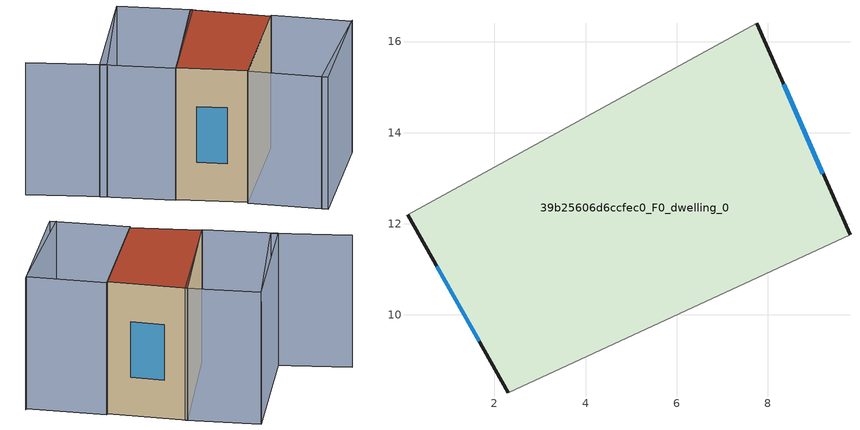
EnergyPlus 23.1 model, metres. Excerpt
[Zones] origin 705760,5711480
39b25606d6ccfec0_F0_dwelling_0
 floor ground (EU_floor_Construction): 7.75,16.41 9.8,11.76 2.3,8.29 0.09,12.2 z0
 wall outside (EU_wall_Construction): 9.8,11.76 7.75,16.41 / 0.09,12.2 2.3,8.29 z0:9
 wall adiabatic (EU_wall_Construction): 2.3,8.29 9.8,11.76 / 7.75,16.41 0.09,12.2 z0:9
 window (EU_Window_Construction): 9.21,13.1 8.34,15.06 / 0.73,11.07 1.66,9.42 z2.6:6.4
 roof outside (EU_roof_Construction): 9.8,11.76 7.75,16.41 0.09,12.2 2.3,8.29 z9
shading: 4.16,4 12.18,7.25 / 2.2,8.24 9.91,11.8 / 9.91,11.8 12.04,7.19 / 12.04,7.19 4.33,3.63 / 4.33,3.63 2.2,8.24 / -2.22,16.37 5.63,20.51 / 5.63,20.51 7.85,16.29 / 7.85,16.29 0.01,12.15 / 0.01,12.15 -2.22,16.37 / 5.63,20.51 -1.97,15.96 / -1.97,15.96 -4.57,20.31 z0:9
[Building]
EU S2 Campaign: North Axis=0; Terrain=City; Solar Distribution=FullExterior
[Site:Location]
London: Latitude=51.5; Longitude=-0.5; Time Zone=0; Elevation=25
[SizingPeriod:WeatherFileDays]
AnnualSizingPeriod: Begin Month=1; Begin Day of Month=1; End Month=12; End Day of Month=31; Day of Week for Start Day=Monday; Use Weather File Daylight Saving Period=No; Use Weather File Rain and Snow Indicators=No
[MATERIAL]
EU_InternalMass_Material: Roughness=MediumRough; Thickness=0.1; Conductivity=1; Density=1800; Specific Heat=900; Thermal Absorptance=0.9; Solar Absorptance=0.7; Visible Absorptance=0.7
[MATERIAL:NOMASS] Roughness=MediumRough; Thermal Absorptance=0.9; Solar Absorptance=0.7; Visible Absorptance=0.7
Name | Thermal Resistance
EU_wall_NoMass | 0.724719
EU_roof_NoMass | 2.98947
EU_floor_NoMass | 2.39157
[WINDOWMATERIAL:SIMPLEGLAZINGSYSTEM]
EU_Window_SimpleGlazing: UFactor=2.63425; Solar Heat Gain Coefficient=0.76; Visible Transmittance=0.76
[CONSTRUCTION]
EU_wall_Construction: EU_wall_NoMass
EU_roof_Construction: EU_roof_NoMass
EU_floor_Construction: EU_floor_NoMass
EU_InternalMass_Construction: EU_InternalMass_Material
EU_Window_Construction: EU_Window_SimpleGlazing
[ZONE]
39b25606d6ccfec0_F0_dwelling_0: Type=1; Multiplier=1; Ceiling Height=autocalculate; Volume=365.484; Floor Area=autocalculate; Part of Total Floor Area=Yes
[INTERNALMASS]
39b25606d6ccfec0_F0_dwelling_0_EU_InternalMass: Construction=EU_InternalMass_Construction; Zone or ZoneList=39b25606d6ccfec0_F0_dwelling_0; Surface Area=40.6094
[OTHEREQUIPMENT]
EU_Step8_InternalGain_39b25606d6ccfec0_F0_dwelling_0_f000: Fuel Type=Electricity; Zone or ZoneList or Space or SpaceList=39b25606d6ccfec0_F0_dwelling_0; Schedule=EU_Step8_GainSchedule_39b25606d6ccfec0_F0_dwelling_0_f000; Design Level Calculation Method=Watts/Area; Power per Zone Floor Area=1; Fraction Latent=0; Fraction Radiant=0; Fraction Lost=0; Carbon Dioxide Generation Rate=0; EndUse Subcategory=EU_Step8_InternalGains
[ZONEVENTILATION:DESIGNFLOWRATE]
EU_ConstantAir_39b25606d6ccfec0_F0_dwelling_0: Zone or ZoneList or Space or SpaceList=39b25606d6ccfec0_F0_dwelling_0; Schedule=EU_AlwaysOn; Design Flow Rate Calculation Method=AirChanges/Hour; Air Changes per Hour=0.418135; Ventilation Type=Natural; Fan Pressure Rise=0; Fan Total Efficiency=1; Constant Term Coefficient=1; Temperature Term Coefficient=0; Velocity Term Coefficient=0; Velocity Squared Term Coefficient=0; Minimum Indoor Temperature=-100; Maximum Indoor Temperature=100; Delta Temperature=-100; Minimum Outdoor Temperature=-100; Maximum Outdoor Temperature=100; Maximum Wind Speed=40
[HVACTEMPLATE:THERMOSTAT]
EU_HeatOnly_39b25606d6ccfec0_F0_dwelling_0: Constant Heating Setpoint=20; Constant Cooling Setpoint=50
[HVACTEMPLATE:ZONE:IDEALLOADSAIRSYSTEM]
39b25606d6ccfec0_F0_dwelling_0: Template Thermostat=EU_HeatOnly_39b25606d6ccfec0_F0_dwelling_0; System Availability Schedule=EU_AlwaysOn; Maximum Heating Supply Air Temperature=50; Minimum Cooling Supply Air Temperature=13; Maximum Heating Supply Air Humidity Ratio=0.0156; Minimum Cooling Supply Air Humidity Ratio=0.0077; Heating Limit=NoLimit; Cooling Limit=NoLimit; Heating Availability Schedule=EU_AlwaysOn; Cooling Availability Schedule=EU_CoolingOff; Dehumidification Control Type=ConstantSensibleHeatRatio; Cooling Sensible Heat Ratio=0.7; Dehumidification Setpoint=60; Humidification Control Type=None; Humidification Setpoint=30; Outdoor Air Method=None; Outdoor Air Flow Rate per Person=0.00944; Outdoor Air Flow Rate per Zone Floor Area=0; Outdoor Air Flow Rate per Zone=0; Demand Controlled Ventilation Type=None; Outdoor Air Economizer Type=NoEconomizer; Heat Recovery Type=None; Sensible Heat Recovery Effectiveness=0.7; Latent Heat Recovery Effectiveness=0.65
[SIZING:ZONE]
39b25606d6ccfec0_F0_dwelling_0: Zone Cooling Design Supply Air Temperature Input Method=SupplyAirTemperature; Zone Cooling Design Supply Air Temperature=13; Zone Heating Design Supply Air Temperature Input Method=SupplyAirTemperature; Zone Heating Design Supply Air Temperature=50; Zone Cooling Design Supply Air Humidity Ratio=0.008; Zone Heating Design Supply Air Humidity Ratio=0.008; Cooling Design Air Flow Method=DesignDay; Cooling Design Air Flow Rate=0; Cooling Minimum Air Flow per Zone Floor Area=0.000762; Cooling Minimum Air Flow=0; Cooling Minimum Air Flow Fraction=0.2; Heating Design Air Flow Method=DesignDay; Heating Design Air Flow Rate=0; Heating Maximum Air Flow per Zone Floor Area=0.002032; Heating Maximum Air Flow=0.141576; Heating Maximum Air Flow Fraction=0.3; Account for Dedicated Outdoor Air System=No; Dedicated Outdoor Air System Control Strategy=NeutralSupplyAir; Dedicated Outdoor Air Low Setpoint Temperature for Design=autosize; Dedicated Outdoor Air High Setpoint Temperature for Design=autosize; Zone Load Sizing Method=Sensible Load Only No Latent Load; Zone Latent Cooling Design Supply Air Humidity Ratio Input Method=HumidityRatioDifference; Zone Cooling Design Supply Air Humidity Ratio Difference=0.005; Zone Latent Heating Design Supply Air Humidity Ratio Input Method=HumidityRatioDifference; Zone Humidification Design Supply Air Humidity Ratio Difference=0.005
[SCHEDULE:CONSTANT]
Name | Hourly Value
EU_AlwaysOn | 1
EU_CoolingOff | 0
[SCHEDULE:FILE]
EU_Step8_GainSchedule_39b25606d6ccfec0_F0_dwelling_0_f000: File=../../schedules/39b25606d6ccfec0/39b25606d6ccfec0_F0_dwelling_0_f000_gain.csv; Column Number=1; Rows to Skip at Top=0; Number of Hours of Data=8760; Column Separator=Comma; Interpolate to Timestep=No; Minutes per Item=60; Adjust Schedule for Daylight Savings=Yes
